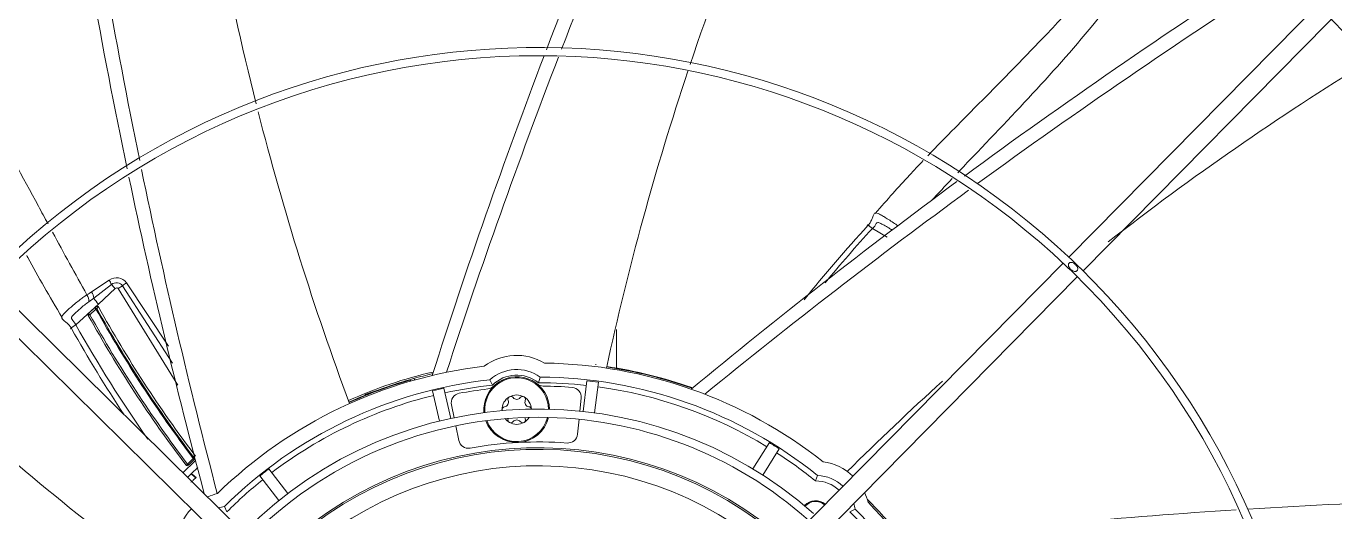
# Model space of a CAD drawing. Header units: millimetres. Extents: x 113490 to 142599, y -20467 to 115.
# Drawn here: x 133522.4 to 133920.6, y -11265.2 to -11117.5 of the extents above; entities that cross this region are included whole.
import ezdxf

# ---------------------------------------------------------------- set-up
doc = ezdxf.new("R2010")
doc.units = ezdxf.units.MM
doc.layers.add('DV3_0', color=7, linetype='Continuous')

msp = doc.modelspace()

# ---------------------------------------------------------------- linework, layer by layer
at = {"layer": 'DV3_0', "color": 7, "linetype": 'Continuous', "lineweight": 15}
for p, q in [((133664, -11345.95), (133325.7, -11012.35)), ((133318.01, -11013.2), (133660.44, -11350.87)), ((133992.36, -11032.9), (133839.62, -11187.79)), ((133843.94, -11191.95), (133996.66, -11037.08)), ((133779.85, -11179.08), (133784.33, -11181.72)), ((133837.86, -11189.57), (133687.36, -11342.19)), ((133542.32, -11198.36), (133547.69, -11194.81)), ((133542.97, -11200.23), (133548.33, -11196.08)), ((133552.94, -11195.57), (133565.71, -11214.89)), ((133692.28, -11345.75), (133842.19, -11193.73)), ((133541.44, -11201.33), (133542.97, -11200.23)), ((133544.41, -11202.1), (133549.5, -11197.33)), ((133550.43, -11197.36), (133568.58, -11226.67)), ((133551.72, -11196.48), (133566.95, -11219.99)), ((133537.46, -11208.37), (133544.41, -11202.1)), ((133541.41, -11204.87), (133543.29, -11203.14)), ((133541.77, -11205.29), (133543.64, -11203.57)), ((133543.64, -11203.57), (133543.9, -11203.4)), ((133543.9, -11203.4), (133544.39, -11202.88)), ((133702.05, -11221.52), (133702.05, -11209.81)), ((133636.64, -11225.77), (133625.4, -11229.56)), ((133649.48, -11227.64), (133651.6, -11236.84)), ((133664.23, -11226.72), (133663.48, -11225.09)), ((133678.24, -11225.99), (133678.81, -11224.29)), ((133693.01, -11225.36), (133691.86, -11234.73)), ((133696.48, -11225.79), (133695.33, -11235.15)), ((133646.07, -11228.43), (133648.19, -11237.63)), ((133691.26, -11230.68), (133690.86, -11234.62)), ((133652.58, -11236.63), (133651.77, -11232.75)), ((133654.01, -11243.52), (133653.09, -11239.08)), ((133690.61, -11237.11), (133690.16, -11241.63)), ((133748.52, -11244.21), (133743.52, -11252.22)), ((133751.49, -11246.07), (133746.49, -11254.07)), ((133573.84, -11249.74), (133570.1, -11253.35)), ((133573.24, -11248.99), (133571.52, -11250.76)), ((133573.53, -11249.31), (133571.8, -11251.09)), ((133574.67, -11251.74), (133572.66, -11253.64)), ((133574.08, -11254.83), (133573.98, -11254.95)), ((133593.48, -11254.35), (133599.29, -11261.79)), ((133596.24, -11252.2), (133602.05, -11259.63)), ((133762.57, -11255.85), (133763.19, -11254.17)), ((133583.48, -11265.24), (133582.69, -11263.63)), ((133772.99, -11265.24), (133774.6, -11264.44))]:
    msp.add_line(p, q, dxfattribs=at)
at = {"layer": 'DV3_0', "color": 7, "linetype": 'Continuous', "lineweight": 20}
for p, q in [((133550.43, -11197.36), (133551.72, -11196.48)), ((133695.74, -11220.58), (133695.74, -11220.38)), ((133639.07, -11225.21), (133639.03, -11225.07)), ((133572.66, -11253.64), (133572.52, -11253.78))]:
    msp.add_line(p, q, dxfattribs=at)
at = {"layer": 'DV3_0', "color": 7, "linetype": 'Continuous', "lineweight": 15}
for centre, radius, start, end in [((133678.24, -11359.99), 551.5, 105.4775, 164.5225), ((133678.24, -11359.99), 551.5, 15.4775, 74.5225), ((133678.24, -11359.99), 343.5, 90, 135.6595), ((135399.83, -11783.04), 1840.9, 155.5057, 159.04474), ((135477.01, -11818.41), 1921.39, 155.45411, 158.83061), ((134551.24, -11406.96), 872.25, 154.27465, 161.43083), ((134438.05, -10927.53), 872.25, 186.99692, 194.17255), ((135355.57, -10785.08), 1841.22, 188.2287, 191.77728), ((135439.31, -10773.15), 1921.39, 188.18485, 191.5672), ((134897.82, -12646.64), 1840.9, 122.79433, 126.30553), ((134943.63, -12718.12), 1921.39, 122.74609, 126.08801), ((133678.24, -11359.99), 343.5, 315.6512, 45.622), ((133678.24, -11359.99), 236, 46.5586, 135.2674), ((133678.24, -11359.99), 233.5, 90, 135.7261), ((135399.83, -11783.04), 1840.9, 159.10826, 162.31372), ((135477.01, -11818.41), 1921.39, 158.90776, 161.94183), ((133678.24, -11359.99), 233.5, 46.5418, 90), ((134387.25, -11871.46), 872.22, 121.56134, 127.88902), ((134551.24, -11406.96), 872.25, 161.57137, 167.7255), ((134438.05, -10927.53), 872.25, 194.34102, 200.4525), ((135355.57, -10785.08), 1841.22, 191.86002, 194.94133), ((135439.31, -10773.15), 1921.39, 191.64948, 194.66814), ((134897.82, -12646.64), 1840.9, 126.39449, 129.58672), ((134943.63, -12718.12), 1921.39, 126.18988, 129.21483), ((134778.25, -9969.73), 1840.9, 220.96503, 227.76772), ((134080.32, -11457.86), 411.46, 137.1813, 141.3215), ((134090.1, -11463.88), 421.15, 137.4489, 140.4249), ((133678.24, -11359.99), 233.5, 45.8392, 46.5418), ((133678.24, -11359.99), 236, 45.7307, 46.5586), ((133678.24, -11359.99), 236, 45.7088, 45.7307), ((133678.24, -11359.99), 236, 317.0271, 45.7088), ((133542.71, -11198.11), 5.97, 19.9095, 33.5903), ((133560.5, -11185.89), 15.87, 219.9344, 226.1383), ((133563.09, -11210.4), 17.97, 124.3919, 129.2551), ((133678.24, -11359.99), 233.5, 316.4663, 45.8392), ((133435.54, -11028.18), 200.9, 301.6287, 302.1063), ((133538.24, -11201.05), 3.21, 354.9769, 34.2701), ((133558.37, -11189.86), 18.56, 213.9567, 221.2472), ((133546.02, -11201.23), 3.34, 214.9281, 224.3802), ((133878.95, -11017.43), 383.51, 209.0348, 217.1413), ((133878.79, -11017.66), 382.95, 209.013, 217.1255), ((133878.15, -11018.51), 381.29, 208.9171, 217.0601), ((133541.77, -11205.28), 0.539, 130.9762, 206.9336), ((133877.77, -11018.17), 385.12, 209.1088, 217.2094), ((133545.58, -11201.65), 5.27, 217.7216, 223.716), ((133878.04, -11017.84), 384.98, 209.1375, 217.2314), ((133891.53, -11011.06), 406.98, 209.179, 213.5123), ((133900.67, -11003.38), 417.06, 209.4401, 215.09), ((133671.64, -11234.16), 16.5, 59.1138, 126.8862), ((133678.24, -11359.99), 140, 51.7677, 89.2323), ((134083.63, -10585.4), 872.25, 227.0594, 233.1795), ((133678.24, -11359.99), 140, 96.7677, 134.2323), ((133674.49, -11348.69), 129.1, 102.6466, 114.718), ((133678.24, -11359.99), 140.5, 103.2172, 105.6896), ((133671.64, -11234.16), 12.2, 54.0148, 131.9852), ((133671.64, -11234.16), 10.5, 51.1098, 134.8902), ((133678.24, -11359.99), 140.5, 70.6035, 81.4839), ((133678.24, -11359.99), 135.7, 96.2429, 134.7571), ((133678.24, -11359.99), 140.5, 106.2061, 114.2129), ((133678.24, -11359.99), 134, 95.9991, 102.2517), ((133678.24, -11359.99), 133, 96.6363, 100.4277), ((133671.64, -11234.16), 10, 0.7258, 185.2742), ((133662.52, -11224.9), 3, 276.6363, 314.568), ((133679.75, -11224), 3, 231.432, 269.3637), ((133678.24, -11359.99), 134, 83.7483, 90.0009), ((133678.24, -11359.99), 135.7, 51.2429, 89.7571), ((133678.24, -11359.99), 133, 85.5723, 89.3637), ((133688.27, -11230.38), 3, 354.25, 85.5723), ((133678.24, -11359.99), 134, 58.7483, 82.2517), ((134387.25, -11871.46), 872.22, 132.21456, 134.84001), ((133678.24, -11359.99), 134, 103.7483, 127.2517), ((133654.71, -11232.14), 3, 100.4277, 191.75), ((133671.64, -11234.16), 4.47, 120, 180), ((133667.77, -11231.93), 1.36, 277.5224, 22.4776), ((133669.85, -11231.06), 0.895, 120, 202.4776), ((133671.64, -11234.16), 4.48, 90, 120), ((133669.85, -11231.06), 0.895, 37.5224, 120), ((133671.64, -11229.69), 1.36, 217.5224, 322.4776), ((133671.64, -11234.16), 4.47, 60, 90), ((133673.43, -11231.06), 0.895, 60, 142.4776), ((133671.64, -11234.16), 4.47, 1.9825, 60), ((133673.43, -11231.06), 0.895, 337.5224, 60), ((133675.52, -11231.93), 1.36, 157.5224, 262.4776), ((133678.24, -11359.99), 126, 48.3991, 135.1791), ((133668.06, -11234.16), 0.895, 97.5224, 180), ((133671.64, -11234.16), 4.47, 180, 184.0175), ((133668.06, -11234.16), 0.895, 180, 200.2402), ((133675.22, -11234.16), 0.895, 9.9487, 82.4776), ((133678.24, -11359.99), 123.5, 90, 135.9997), ((133671.64, -11234.16), 10, 199.6905, 346.3095), ((133671.64, -11234.16), 4.47, 217.8113, 240), ((133669.85, -11237.26), 0.895, 157.5224, 240), ((133667.77, -11236.4), 1.36, 337.5224, 341.5363), ((133669.85, -11237.26), 0.895, 240, 322.4776), ((133671.64, -11234.16), 4.48, 240, 300), ((133671.64, -11238.64), 1.36, 37.5224, 142.4776), ((133673.43, -11237.26), 0.895, 217.5224, 300), ((133671.64, -11234.16), 4.48, 300, 328.1887), ((133673.43, -11237.26), 0.895, 300, 22.4776), ((133675.52, -11236.4), 1.36, 186.618, 202.4776), ((133678.24, -11359.99), 123.5, 48.3006, 90), ((133656.95, -11242.91), 3, 191.75, 280.3054), ((133678.24, -11359.99), 116, 85.6946, 100.3054), ((133687.17, -11241.33), 3, 265.6946, 354.25), ((133678.24, -11359.99), 114.25, 48.4114, 135.1695), ((133678.24, -11359.99), 113.75, 48.4247, 135.4011), ((133678.24, -11359.99), 134, 50.9991, 57.2517), ((133571.43, -11250.75), 0.498, 218.6541, 318.3291), ((133570.85, -11246), 3.83, 308.5921, 312.9567), ((133762.55, -11266.35), 16.5, 46.3964, 81.8862), ((133569.64, -11258.86), 5.84, 42.0523, 60.4649), ((133569.05, -11259.42), 6.81, 42.3918, 58.0521), ((133678.24, -11359.99), 134, 128.7483, 135.0009), ((133762.55, -11266.35), 10.5, 46.9653, 89.8902), ((133762.55, -11266.35), 12.2, 46.7471, 86.9852), ((134842.48, -9914.21), 1921.39, 224.37443, 227.39583), ((133584.6, -11275.68), 16.5, 104.1138, 115.0288), ((133762.55, -11266.35), 16.5, 14.1138, 25.142), ((133584.6, -11275.68), 12.2, 99.0148, 107.4816), ((133762.55, -11266.35), 4.5, 49.0529, 138), ((133762.55, -11266.35), 4.25, 49.2681, 138.9663), ((133762.55, -11266.35), 12.2, 9.0148, 17.4816), ((133678.24, -11359.99), 140.5, 37.8001, 44.5323), ((133678.24, -11359.99), 140, 6.7677, 44.2323), ((134008.61, -13101.74), 1840.9, 90.07296, 93.56963), ((133584.6, -11275.68), 16.5, 136.3964, 171.8862), ((133678.24, -11359.99), 134, 38.7483, 45.0009), ((133678.24, -11359.99), 135.7, 6.2429, 44.7571), ((134008.61, -13101.74), 1840.9, 93.67624, 96.85972)]:
    msp.add_arc(centre, radius, start, end, dxfattribs=at)
at = {"layer": 'DV3_0', "color": 7, "linetype": 'Continuous', "lineweight": 20}
for centre, radius, start, end in [((133549.93, -11197.84), 3.77, 37.022, 126.4642), ((133538.74, -11200.65), 4.25, 5.7332, 32.7349), ((133678.24, -11359.99), 140.35, 70.5208, 81.4905), ((133678.24, -11359.99), 140.35, 106.2061, 114.1302), ((133671.64, -11234.16), 9.71, 0.7926, 185.2074), ((133671.64, -11234.16), 9.71, 200.0694, 345.9306), ((133678.24, -11359.99), 108.75, 48.5638, 135.4011)]:
    msp.add_arc(centre, radius, start, end, dxfattribs=at)
at = {"layer": 'DV3_0', "color": 7, "linetype": 'Continuous', "lineweight": 15}
for centre, major_axis, ratio, start_param, end_param in [((133686.99, -11405.13), (-35.58, 183.06), 0.866796, 0.070986, 0.078814), ((133648.69, -11231.99), (21.26, 4.91), 0.186545, 1.490488, 1.651105), ((133694.25, -11229.6), (21.65, -2.66), 0.186545, 1.490488, 1.651105), ((133747.85, -11248.58), (18.5, -11.56), 0.186545, 1.490488, 1.651105), ((133597.36, -11256.47), (17.19, 13.43), 0.186545, 1.490488, 1.651105)]:
    msp.add_ellipse(centre, major_axis=major_axis, ratio=ratio, start_param=start_param, end_param=end_param, dxfattribs=at)
at = {"layer": 'DV3_0', "color": 7, "linetype": 'Continuous', "lineweight": 20}
for centre, major_axis, ratio, start_param, end_param in [((133639.16, -11225.55), (-0.14, 0.48), 0.498451, 4.711945, 6.283185), ((133639.16, -11225.55), (-0.353, 0.354), 0.432332, 4.479982, 5.381811), ((133640.38, -11225.21), (-0.135, 0.481), 0.498743, 4.711945, 6.283185)]:
    msp.add_ellipse(centre, major_axis=major_axis, ratio=ratio, start_param=start_param, end_param=end_param, dxfattribs=at)
at = {"layer": 'DV3_0', "color": 7, "linetype": 'Continuous', "lineweight": 15}
for points, knots in [([(133868.76, -11074.53), (133867.46, -11076.53), (133862.43, -11084.07), (133853.92, -11095.81), (133842.56, -11109.52), (133830.77, -11122.31), (133818.13, -11135.2), (133806.64, -11146.73), (133799.42, -11154.1), (133796.7, -11156.94)], [0.2462901, 0.2462901, 0.2462901, 0.2462901, 0.286371, 0.3982657, 0.4930433, 0.5876827, 0.6932241, 0.798583, 0.8652718, 0.8652718, 0.8652718, 0.8652718]), ([(133805.82, -11162.1), (133807.38, -11160.46), (133808.94, -11158.82), (133817.48, -11149.86), (133824.42, -11142.62), (133837.86, -11127.94), (133844.35, -11120.53), (133856.41, -11105.22), (133861.95, -11097.32), (133869.51, -11085.5), (133871.82, -11081.73), (133874.07, -11077.93)], [0.0971663, 0.0971663, 0.0971663, 0.0971663, 0.125, 0.125, 0.25, 0.25, 0.375, 0.375, 0.5, 0.5, 0.557529, 0.557529, 0.557529, 0.557529]), ([(133529.04, -11177.65), (133528.06, -11175.85), (133527.08, -11174.04), (133521.31, -11163.33), (133516.56, -11154.48), (133506.76, -11137.14), (133501.71, -11128.66), (133490.88, -11112.45), (133485.08, -11104.74), (133476.25, -11094.01), (133473.46, -11090.74), (133470.62, -11087.53)], [0.0997666, 0.0997666, 0.0997666, 0.0997666, 0.125, 0.125, 0.25, 0.25, 0.375, 0.375, 0.5, 0.5, 0.5559137, 0.5559137, 0.5559137, 0.5559137]), ([(133795.32, -11158.38), (133793.9, -11159.88), (133788.98, -11165.11), (133784.49, -11170.19), (133780.69, -11174.49)], [0.8765408, 0.8765408, 0.8765408, 0.8765408, 0.9116272, 1, 1, 1, 1]), ([(133778.52, -11178.2), (133778.64, -11178.05), (133778.88, -11177.77), (133779.18, -11177.3), (133779.44, -11176.8), (133779.66, -11176.29), (133779.96, -11175.53), (133780.31, -11174.65), (133780.71, -11174.24), (133781.25, -11174.36), (133782.05, -11174.73), (133783.14, -11175.34), (133784.46, -11176.13), (133785.85, -11177.02), (133786.96, -11177.77), (133787.55, -11178.19), (133787.65, -11178.26)], [0, 0, 0, 0, 0.0308823, 0.0618034, 0.0937273, 0.1276085, 0.1643607, 0.2562228, 0.3477186, 0.4000812, 0.475582, 0.5732089, 0.6560123, 0.760322, 0.8589949, 0.8797353, 0.8797353, 0.8797353, 0.8797353]), ([(133778.52, -11178.2), (133778.24, -11177.91), (133778.24, -11177.85), (133778.78, -11178.2), (133779.31, -11178.62), (133779.85, -11179.08)], [0, 0, 0, 0, 0.5, 0.5, 1, 1, 1, 1]), ([(133779.85, -11179.08), (133780.45, -11178.62), (133780.74, -11177.97), (133781.15, -11177.37), (133781.29, -11177.24), (133781.56, -11177.2), (133781.64, -11177.21), (133781.86, -11177.27), (133782.01, -11177.33), (133782.53, -11177.56), (133782.97, -11177.8), (133783.86, -11178.3), (133784.34, -11178.58), (133785.2, -11179.11), (133785.58, -11179.35), (133785.97, -11179.6)], [0, 0, 0, 0, 0.25, 0.25, 0.375, 0.375, 0.4375, 0.4375, 0.5, 0.5, 0.625, 0.625, 0.75, 0.75, 0.850587, 0.850587, 0.850587, 0.850587]), ([(133522.55, -11187.26), (133522.66, -11187.46), (133526.05, -11193.68), (133529.44, -11199.51), (133533.33, -11206.22)], [0.8766299, 0.8766299, 0.8766299, 0.8766299, 0.8805474, 1, 1, 1, 1]), ([(133842.11, -11191.9), (133842.06, -11191.94), (133841.97, -11192.02), (133841.73, -11192.14), (133841.33, -11192.17), (133840.9, -11191.99), (133840.51, -11191.73), (133840.2, -11191.45), (133839.92, -11191.15), (133839.64, -11190.78), (133839.46, -11190.36), (133839.49, -11189.97), (133839.6, -11189.74), (133839.68, -11189.65), (133839.72, -11189.6)], [0, 0, 0, 0, 0.040488, 0.081902, 0.180627, 0.320355, 0.409206, 0.504808, 0.600124, 0.687341, 0.822717, 0.918807, 0.959755, 1, 1, 1, 1]), ([(133839.72, -11189.6), (133839.76, -11189.56), (133839.85, -11189.48), (133840.09, -11189.36), (133840.49, -11189.32), (133840.93, -11189.5), (133841.32, -11189.77), (133841.63, -11190.04), (133841.91, -11190.34), (133842.18, -11190.71), (133842.37, -11191.13), (133842.34, -11191.53), (133842.23, -11191.76), (133842.15, -11191.85), (133842.11, -11191.9)], [0, 0, 0, 0, 0.040529, 0.082096, 0.181604, 0.321297, 0.409637, 0.504692, 0.598943, 0.685714, 0.821727, 0.918717, 0.959765, 1, 1, 1, 1]), ([(133536.2, -11209.48), (133536.1, -11209.32), (133535.9, -11209), (133535.55, -11208.56), (133535.16, -11208.16), (133534.74, -11207.79), (133534.11, -11207.26), (133533.38, -11206.61), (133533.12, -11206.06), (133533.4, -11205.53), (133534.01, -11204.83), (133534.93, -11203.93), (133536.11, -11202.88), (133537.39, -11201.8), (133538.72, -11200.75), (133539.87, -11199.9), (133540.58, -11199.44), (133540.89, -11199.24)], [0, 0, 0, 0, 0.030477, 0.061058, 0.092665, 0.126219, 0.162611, 0.254997, 0.347179, 0.400187, 0.476873, 0.57601, 0.660009, 0.765175, 0.861951, 0.939416, 1, 1, 1, 1]), ([(133537.46, -11208.37), (133537.21, -11207.66), (133536.67, -11207.18), (133536.23, -11206.58), (133536.15, -11206.39), (133536.19, -11206.11), (133536.23, -11206.03), (133536.35, -11205.83), (133536.45, -11205.7), (133536.84, -11205.26), (133537.2, -11204.91), (133537.96, -11204.2), (133538.37, -11203.82), (133539.65, -11202.71), (133540.55, -11201.98), (133541.44, -11201.33)], [0, 0, 0, 0, 0.25, 0.25, 0.375, 0.375, 0.4375, 0.4375, 0.5, 0.5, 0.625, 0.625, 0.75, 0.75, 1, 1, 1, 1]), ([(133543.29, -11203.14), (133543.32, -11203.12), (133543.37, -11203.07), (133543.45, -11203.01), (133543.57, -11202.93), (133543.73, -11202.84), (133543.91, -11202.77), (133544.1, -11202.73), (133544.26, -11202.75), (133544.35, -11202.82), (133544.38, -11202.86), (133544.39, -11202.87), (133544.39, -11202.88)], [0, 0, 0, 0, 0.082418, 0.164586, 0.246739, 0.441628, 0.591306, 0.720285, 0.890976, 0.951176, 0.974103, 1, 1, 1, 1]), ([(133543.29, -11203.14), (133543.35, -11203.1), (133543.46, -11203.1), (133543.69, -11203.2), (133543.81, -11203.29), (133543.9, -11203.4)], [0, 0, 0, 0, 0.5, 0.5, 1, 1, 1, 1]), ([(133536.2, -11209.48), (133535.84, -11209.64), (133535.79, -11209.6), (133536.29, -11209.15), (133536.84, -11208.75), (133537.46, -11208.37)], [0, 0, 0, 0, 0.5, 0.5, 1, 1, 1, 1]), ([(133571.52, -11250.76), (133571.49, -11250.78), (133571.46, -11250.81), (133571.4, -11250.85), (133571.34, -11250.9), (133571.28, -11250.94), (133571.18, -11251.01), (133571.08, -11251.06), (133571.06, -11251.07), (133571.04, -11251.07)], [0, 0, 0, 0, 0.118741, 0.212559, 0.283639, 0.421785, 0.534533, 0.779247, 1, 1, 1, 1]), ([(133571.52, -11250.76), (133571.61, -11250.86), (133571.69, -11250.94), (133571.8, -11251.06), (133571.82, -11251.09), (133571.8, -11251.09)], [0, 0, 0, 0, 0.5, 0.5, 1, 1, 1, 1]), ([(133573.24, -11248.99), (133573.25, -11249), (133573.28, -11249.03), (133573.32, -11249.08), (133573.37, -11249.12), (133573.42, -11249.18), (133573.47, -11249.23), (133573.51, -11249.27), (133573.53, -11249.3), (133573.54, -11249.31), (133573.54, -11249.31), (133573.53, -11249.31)], [0, 0, 0, 0, 0.076843, 0.163202, 0.25872, 0.354249, 0.510247, 0.649933, 0.755807, 0.887991, 1, 1, 1, 1]), ([(133572.52, -11253.78), (133572.49, -11253.81), (133572.4, -11253.9), (133572.18, -11254.12), (133571.88, -11254.43), (133571.63, -11254.67), (133571.52, -11254.78)], [0, 0, 0, 0, 0.0235394, 0.05482, 0.1460797, 0.2223207, 0.2223207, 0.2223207, 0.2223207]), ([(133573.98, -11254.95), (133573.95, -11254.97), (133573.84, -11255.07), (133573.59, -11255.3), (133573.25, -11255.61), (133572.88, -11255.95), (133572.64, -11256.16), (133572.52, -11256.27)], [0, 0, 0, 0, 0.0100853, 0.038495, 0.0864308, 0.1292051, 0.1745933, 0.1745933, 0.1745933, 0.1745933])]:
    msp.add_open_spline(points, degree=3, knots=knots, dxfattribs=at)
for points in [[(133797.73, -11170.66), (133799.87, -11168.38), (133802.01, -11166.12), (133804.15, -11163.87)], [(133540.89, -11199.24), (133537.34, -11192.87), (133533.86, -11186.53), (133530.43, -11180.22)], [(133541.77, -11205.29), (133541.65, -11205.36), (133541.41, -11205.5), (133541.29, -11205.53), (133541.29, -11205.52)], [(133573.46, -11248.8), (133573.54, -11248.89), (133573.65, -11249.1), (133573.6, -11249.26), (133573.53, -11249.31)]]:
    msp.add_open_spline(points, degree=3, dxfattribs=at)
at = {"layer": 'DV3_0', "color": 7, "linetype": 'Continuous', "lineweight": 20}
for points, knots in [([(133548.33, -11196.08), (133548.86, -11195.69), (133549.55, -11195.51), (133550.81, -11195.65), (133551.39, -11195.97), (133551.72, -11196.48)], [0, 0, 0, 0, 0.5, 0.5, 1, 1, 1, 1]), ([(133549.5, -11197.33), (133549.64, -11197.2), (133549.82, -11197.12), (133550.08, -11197.12), (133550.17, -11197.14), (133550.32, -11197.23), (133550.38, -11197.29), (133550.43, -11197.36)], [0, 0, 0, 0, 0.5, 0.5, 0.75, 0.75, 1, 1, 1, 1])]:
    msp.add_open_spline(points, degree=3, knots=knots, dxfattribs=at)

doc.saveas('drawing.dxf')
